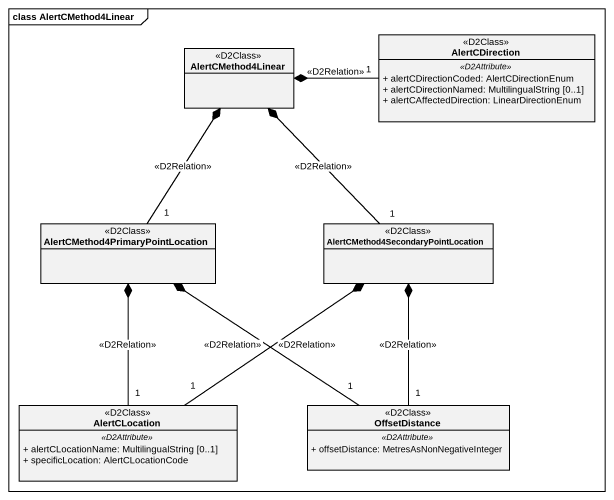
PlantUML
@startuml
mainframe class AlertCMethod4Linear
hide circle
hide empty members
skinparam classAttributeIconSize 0
class AlertCMethod4Linear <<D2Class>>
class AlertCDirection <<D2Class>> {
  .. <<D2Attribute>> ..
  + alertCDirectionCoded: AlertCDirectionEnum
  + alertCDirectionNamed: MultilingualString [0..1]
  + alertCAffectedDirection: LinearDirectionEnum
}
class "AlertCMethod4PrimaryPointLocation" as AlertCMethod4PrimaryPointLoc <<D2Class>>
class "AlertCMethod4SecondaryPointLocation" as AlertCMethod4SecondaryPointL <<D2Class>>
class AlertCLocation <<D2Class>> {
  .. <<D2Attribute>> ..
  + alertCLocationName: MultilingualString [0..1]
  + specificLocation: AlertCLocationCode
}
class OffsetDistance <<D2Class>> {
  .. <<D2Attribute>> ..
  + offsetDistance: MetresAsNonNegativeInteger
}
AlertCDirection "1" -left-* AlertCMethod4Linear : <<D2Relation>>
AlertCMethod4PrimaryPointLoc "1" -up-* AlertCMethod4Linear : <<D2Relation>>
AlertCMethod4SecondaryPointL "1" -up-* AlertCMethod4Linear : <<D2Relation>>
AlertCLocation "1" -up-* AlertCMethod4PrimaryPointLoc : <<D2Relation>>
AlertCLocation "1" -up-* AlertCMethod4SecondaryPointL : <<D2Relation>>
OffsetDistance "1" -up-* AlertCMethod4PrimaryPointLoc : <<D2Relation>>
OffsetDistance "1" -up-* AlertCMethod4SecondaryPointL : <<D2Relation>>
@enduml
